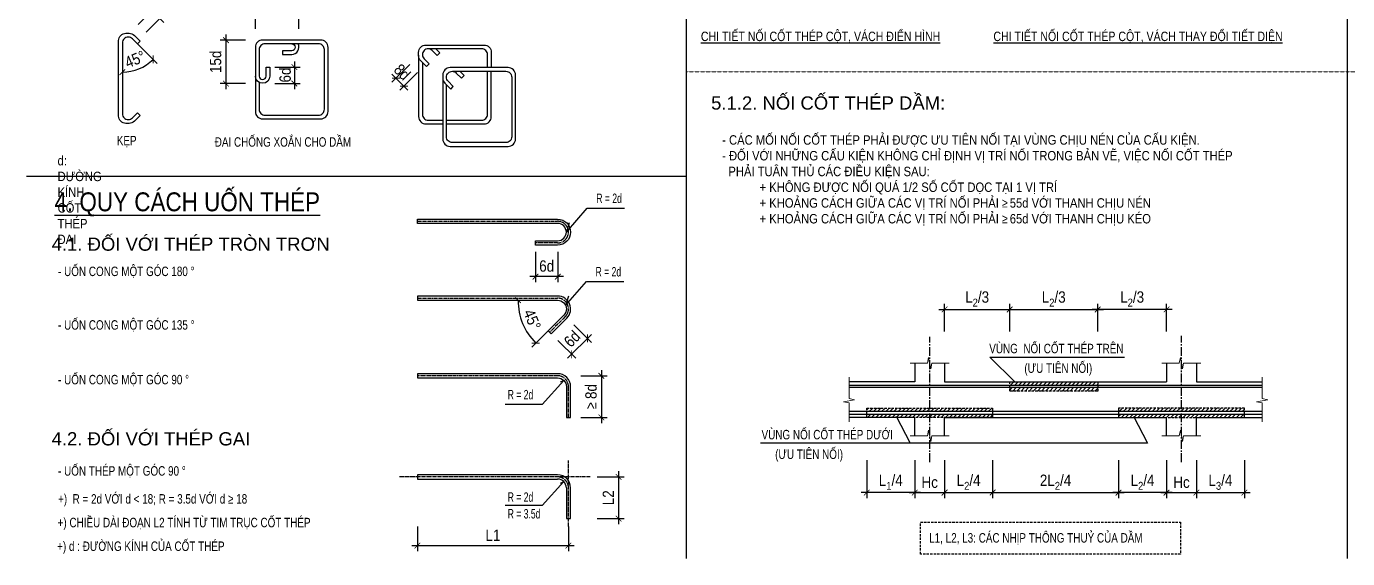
# Model space of a CAD drawing. Header units: millimetres. Extents: x 2163745 to 2518004, y -1043843 to -896215.
# Drawn here: x 2251747 to 2286698, y -970589 to -956509 of the extents above; entities that cross this region are included whole.
import ezdxf
from ezdxf.enums import TextEntityAlignment as Align

# ---------------------------------------------------------------- set-up
doc = ezdxf.new("R2010")
doc.units = ezdxf.units.MM
doc.header["$LTSCALE"] = 250
doc.header["$MEASUREMENT"] = 0
doc.linetypes.add('CENTER2', pattern=[1.125, 0.75, -0.125, 0.125, -0.125])
doc.linetypes.add('HIDDEN', pattern=[0.375, 0.25, -0.125])
doc.layers.get('0').update_dxf_attribs({"lineweight": 20})
doc.layers.get('DEFPOINTS').update_dxf_attribs({"color": 185, "lineweight": 20})
for name, color, linetype in [('CDC.01.AXIS', 160, 'CENTER2'), ('CDC.03.BORDER', 3, 'Continuous'), ('CDC.04.HIDDEN', 8, 'HIDDEN'), ('CDC.05.STEEL', 4, 'Continuous'), ('CDC.06.TEXT', 2, 'Continuous'), ('CDC.10.HATCH', 9, 'Continuous'), ('CDC.11.NOTE', 8, 'Continuous')]:
    doc.layers.add(name, color=color, linetype=linetype)
doc.layers.add('CDC.02.DIM', color=1, linetype='Continuous', lineweight=18)
doc.styles.add('ARIAL', font='arial.ttf', dxfattribs={"width": 0.85})
doc.styles.add('HH$0$Arial', font='arial.ttf', dxfattribs={"width": 0.85})
doc.styles.add('vnsimplex', font='vnsimplex.shx', dxfattribs={"width": 0.65})
doc.dimstyles.new('DIM1-25', dxfattribs={"dimscale": 1.2, "dimtxt": 250, "dimasz": 125, "dimexe": 125, "dimexo": 0.06, "dimgap": 100, "dimtad": 1, "dimdec": 0, "dimzin": 0, "dimdsep": 46, "dimtxsty": 'vnsimplex', "dimblk": 'ARCHTICK', "dimcen": 100, "dimdle": 125, "dimclrd": 256, "dimclre": 1, "dimclrt": 2, "dimadec": 0, "dimazin": 0, "dimtfac": 1, "dimtdec": 0, "dimtix": 1, "dimtmove": 2, "dimatfit": 0, "dimfxl": 1, "dimtolj": 1, "dimtzin": 0, "dimarcsym": 0})
pattern_1 = [(45, (2233196.23, 1242181.06), (-54.262588, 54.262588), [])]

# ---------------------------------------------------------------- blocks, each defined once
blk = doc.blocks.new('_ARCHTICK')
at = {"color": 0, "linetype": 'ByBlock', "ltscale": 4, "const_width": 0.15}
blk.add_lwpolyline([(-0.5, -0.5), (0.5, 0.5)], dxfattribs=at)
blk = doc.blocks.new('*D31')
at = {"layer": 'CDC.02.DIM', "color": 1, "lineweight": -2, "transparency": 16777216}
for p, q in [((2257539, -956870), (2256876, -956870)), ((2257539, -958022), (2256876, -958022))]:
    blk.add_line(p, q, dxfattribs=at)
at = {"layer": 'CDC.02.DIM', "lineweight": -2, "transparency": 16777216}
blk.add_line((2257026, -956720), (2257026, -958172), dxfattribs=at)
at = {"layer": 'DEFPOINTS', "color": 0, "transparency": 16777216}
for p in [(2257539, -956870), (2257026, -958022), (2257539, -958022)]:
    blk.add_point(p, dxfattribs=at)
at = {"layer": 'CDC.02.DIM', "lineweight": -2, "transparency": 16777216, "xscale": 149.9999999999999, "yscale": 149.9999999999999, "zscale": 149.9999999999999}
for p, rotation in [((2257026, -956870), 90), ((2257026, -958022), 270)]:
    blk.add_blockref('_ARCHTICK', p, dxfattribs=dict(at, rotation=rotation))
at = {"layer": 'CDC.02.DIM', "color": 2, "transparency": 16777216, "insert": (2256753, -957446), "char_height": 300, "attachment_point": 5, "rotation": 90, "style": 'ARIAL'}
blk.add_mtext('\\A1;15d', dxfattribs=at)
blk = doc.blocks.new('*D32')
at = {"layer": 'CDC.02.DIM', "color": 1, "lineweight": -2, "transparency": 16777216}
for p, q in [((2258322, -957583), (2258985, -957583)), ((2258322, -958022), (2258985, -958022))]:
    blk.add_line(p, q, dxfattribs=at)
at = {"layer": 'CDC.02.DIM', "lineweight": -2, "transparency": 16777216}
blk.add_line((2258835, -957433), (2258835, -958172), dxfattribs=at)
at = {"layer": 'DEFPOINTS', "color": 0, "transparency": 16777216}
for p in [(2258322, -957583), (2258322, -958022), (2258835, -958022)]:
    blk.add_point(p, dxfattribs=at)
at = {"layer": 'CDC.02.DIM', "lineweight": -2, "transparency": 16777216, "xscale": 149.9999999999999, "yscale": 149.9999999999999, "zscale": 149.9999999999999}
for p, rotation in [((2258835, -957583), 90), ((2258835, -958022), 270)]:
    blk.add_blockref('_ARCHTICK', p, dxfattribs=dict(at, rotation=rotation))
at = {"layer": 'CDC.02.DIM', "color": 2, "transparency": 16777216, "insert": (2258593, -957795), "char_height": 300, "attachment_point": 5, "rotation": 90, "style": 'ARIAL'}
blk.add_mtext('\\A1;6d', dxfattribs=at)
blk = doc.blocks.new('*D33')
at = {"layer": 'CDC.02.DIM', "color": 1, "lineweight": -2, "transparency": 16777216}
for p, q in [((2261887, -957518), (2261418, -957987)), ((2262096, -957727), (2261627, -958195))]:
    blk.add_line(p, q, dxfattribs=at)
at = {"layer": 'CDC.02.DIM', "lineweight": -2, "transparency": 16777216}
for p, q in [((2261524, -957880), (2261418, -957774)), ((2261733, -958089), (2261524, -957880)), ((2261733, -958089), (2261839, -958195))]:
    blk.add_line(p, q, dxfattribs=at)
at = {"layer": 'DEFPOINTS', "color": 0, "transparency": 16777216}
for p in [(2261887, -957518), (2261524, -957880), (2262096, -957727)]:
    blk.add_point(p, dxfattribs=at)
at = {"layer": 'CDC.02.DIM', "lineweight": -2, "transparency": 16777216, "xscale": 149.9999999999999, "yscale": 149.9999999999999, "zscale": 149.9999999999999}
for p, rotation in [((2261524, -957880), 315.0000001506325), ((2261733, -958089), 135.0000001506325)]:
    blk.add_blockref('_ARCHTICK', p, dxfattribs=dict(at, rotation=rotation))
at = {"layer": 'CDC.02.DIM', "color": 2, "transparency": 16777216, "insert": (2261687, -957718), "char_height": 300, "attachment_point": 5, "rotation": 315, "style": 'ARIAL'}
blk.add_mtext('\\A1;8d', dxfattribs=at)
blk = doc.blocks.new('*D34')
at = {"layer": 'CDC.02.DIM', "lineweight": -2, "transparency": 16777216}
blk.add_line((2259106, -956115), (2257654, -956115), dxfattribs=at)
at = {"layer": 'CDC.02.DIM', "color": 1, "lineweight": -2, "transparency": 16777216}
for p, q in [((2257804, -956573), (2257804, -955965)), ((2258956, -956573), (2258956, -955965))]:
    blk.add_line(p, q, dxfattribs=at)
at = {"layer": 'DEFPOINTS', "color": 0, "transparency": 16777216}
for p in [(2257804, -956115), (2257804, -956573), (2258956, -956573)]:
    blk.add_point(p, dxfattribs=at)
at = {"layer": 'CDC.02.DIM', "lineweight": -2, "transparency": 16777216, "xscale": 149.9999999999999, "yscale": 149.9999999999999, "zscale": 149.9999999999999, "rotation": 180}
blk.add_blockref('_ARCHTICK', (2257804, -956115), dxfattribs=at)
at = {"layer": 'CDC.02.DIM', "lineweight": -2, "transparency": 16777216, "xscale": 149.9999999999999, "yscale": 149.9999999999999, "zscale": 149.9999999999999}
blk.add_blockref('_ARCHTICK', (2258956, -956115), dxfattribs=at)
at = {"layer": 'CDC.02.DIM', "color": 2, "transparency": 16777216, "insert": (2258380, -955842), "char_height": 300, "attachment_point": 5, "style": 'ARIAL'}
blk.add_mtext('\\A1;15d', dxfattribs=at)
blk = doc.blocks.new('*D37')
at = {"layer": 'CDC.02.DIM', "color": 1, "lineweight": -2, "transparency": 16777216}
for p, q in [((2254702, -956454), (2255170, -955986)), ((2254911, -956663), (2255379, -956195))]:
    blk.add_line(p, q, dxfattribs=at)
at = {"layer": 'CDC.02.DIM', "lineweight": -2, "transparency": 16777216}
blk.add_line((2255379, -956407), (2254958, -955986), dxfattribs=at)
at = {"layer": 'DEFPOINTS', "color": 0, "transparency": 16777216}
for p in [(2255064, -956092), (2254702, -956454), (2254911, -956663)]:
    blk.add_point(p, dxfattribs=at)
at = {"layer": 'CDC.02.DIM', "lineweight": -2, "transparency": 16777216, "xscale": 149.9999999999999, "yscale": 149.9999999999999, "zscale": 149.9999999999999}
for p, rotation in [((2255064, -956092), 135.0000001506325), ((2255273, -956301), 315.0000001506325)]:
    blk.add_blockref('_ARCHTICK', p, dxfattribs=dict(at, rotation=rotation))
at = {"layer": 'CDC.02.DIM', "color": 2, "transparency": 16777216, "insert": (2255388, -955993), "char_height": 300, "attachment_point": 5, "rotation": 315, "style": 'ARIAL'}
blk.add_mtext('\\A1;8d', dxfattribs=at)
blk = doc.blocks.new('*D40')
at = {"layer": 'CDC.02.DIM', "color": 1, "lineweight": -2, "transparency": 16777216}
blk.add_line((2254684, -956969), (2255204, -957489), dxfattribs=at)
at = {"layer": 'CDC.02.DIM', "lineweight": -2, "transparency": 16777216}
blk.add_arc((2254286, -956571), 1148, 270, 315, dxfattribs=at)
at = {"layer": 'DEFPOINTS', "color": 0, "transparency": 16777216}
for p in [(2254286, -956944), (2254550, -956835), (2254684, -956969), (2254583, -957680), (2254286, -958821)]:
    blk.add_point(p, dxfattribs=at)
at = {"layer": 'CDC.02.DIM', "lineweight": -2, "transparency": 16777216, "xscale": 149.9999999999999, "yscale": 149.9999999999999, "zscale": 149.9999999999999}
for p, rotation in [((2255098, -957383), 45.00000000113501), ((2254286, -957719), 180.0000000000017)]:
    blk.add_blockref('_ARCHTICK', p, dxfattribs=dict(at, rotation=rotation))
at = {"layer": 'CDC.02.DIM', "color": 2, "transparency": 16777216, "insert": (2254621, -957380), "char_height": 300, "attachment_point": 5, "rotation": 22.5, "style": 'ARIAL'}
blk.add_mtext('\\A1;45°', dxfattribs=at)
blk = doc.blocks.new('*D71')
at = {"layer": 'CDC.02.DIM', "color": 1, "lineweight": -2, "transparency": 16777216}
for p, q in [((2266226, -964402), (2266695, -964870)), ((2265809, -964819), (2266278, -965287))]:
    blk.add_line(p, q, dxfattribs=at)
at = {"layer": 'CDC.02.DIM', "lineweight": -2, "transparency": 16777216}
blk.add_line((2266695, -964658), (2266065, -965287), dxfattribs=at)
at = {"layer": 'DEFPOINTS', "color": 0, "transparency": 16777216}
for p in [(2266226, -964402), (2265809, -964819), (2266172, -965181)]:
    blk.add_point(p, dxfattribs=at)
at = {"layer": 'CDC.02.DIM', "lineweight": -2, "transparency": 16777216, "xscale": 149.9999999999999, "yscale": 149.9999999999999, "zscale": 149.9999999999999}
for p, rotation in [((2266589, -964764), 45.0000000002948), ((2266172, -965181), 225.0000000002948)]:
    blk.add_blockref('_ARCHTICK', p, dxfattribs=dict(at, rotation=rotation))
at = {"layer": 'CDC.02.DIM', "color": 2, "transparency": 16777216, "insert": (2266183, -964776), "char_height": 300, "attachment_point": 5, "rotation": 45, "style": 'ARIAL'}
blk.add_mtext('\\A1;6d', dxfattribs=at)
blk = doc.blocks.new('*D72')
at = {"layer": 'CDC.02.DIM', "color": 1, "lineweight": -2, "transparency": 16777216}
for p, q in [((2265216, -962470), (2265216, -963278)), ((2265806, -962470), (2265806, -963278))]:
    blk.add_line(p, q, dxfattribs=at)
at = {"layer": 'CDC.02.DIM', "lineweight": -2, "transparency": 16777216}
blk.add_line((2265956, -963128), (2265066, -963128), dxfattribs=at)
at = {"layer": 'DEFPOINTS', "color": 0, "transparency": 16777216}
for p in [(2265216, -962470), (2265806, -962470), (2265216, -963128)]:
    blk.add_point(p, dxfattribs=at)
at = {"layer": 'CDC.02.DIM', "lineweight": -2, "transparency": 16777216, "xscale": 149.9999999999999, "yscale": 149.9999999999999, "zscale": 149.9999999999999, "rotation": 180}
blk.add_blockref('_ARCHTICK', (2265216, -963128), dxfattribs=at)
at = {"layer": 'CDC.02.DIM', "lineweight": -2, "transparency": 16777216, "xscale": 149.9999999999999, "yscale": 149.9999999999999, "zscale": 149.9999999999999}
blk.add_blockref('_ARCHTICK', (2265806, -963128), dxfattribs=at)
at = {"layer": 'CDC.02.DIM', "color": 2, "transparency": 16777216, "insert": (2265511, -962850), "char_height": 300, "attachment_point": 5, "style": 'ARIAL'}
blk.add_mtext('\\A1;6d', dxfattribs=at)
blk = doc.blocks.new('*D73')
at = {"layer": 'CDC.02.DIM', "color": 1, "lineweight": -2, "transparency": 16777216}
blk.add_line((2265550, -964560), (2265116, -964994), dxfattribs=at)
at = {"layer": 'CDC.02.DIM', "lineweight": -2, "transparency": 16777216}
blk.add_arc((2266356, -963754), 1603, 180, 225, dxfattribs=at)
at = {"layer": 'DEFPOINTS', "color": 0, "transparency": 16777216}
for p in [(2262092, -963754), (2265801, -963754), (2264807, -964169), (2265963, -964147), (2265550, -964560)]:
    blk.add_point(p, dxfattribs=at)
at = {"layer": 'CDC.02.DIM', "lineweight": -2, "transparency": 16777216, "xscale": 149.9999999999999, "yscale": 149.9999999999999, "zscale": 149.9999999999999}
for p, rotation in [((2264753, -963754), 90.0000000000023), ((2265222, -964888), 314.9999999998746)]:
    blk.add_blockref('_ARCHTICK', p, dxfattribs=dict(at, rotation=rotation))
at = {"layer": 'CDC.02.DIM', "color": 2, "transparency": 16777216, "insert": (2265126, -964264), "char_height": 300, "attachment_point": 5, "rotation": 292.5, "style": 'ARIAL'}
blk.add_mtext('\\A1;45°', dxfattribs=at)
blk = doc.blocks.new('*D74')
at = {"layer": 'CDC.02.DIM', "color": 1, "lineweight": -2, "transparency": 16777216}
for p, q in [((2262092, -969744), (2262092, -970394)), ((2266087, -969744), (2266087, -970394))]:
    blk.add_line(p, q, dxfattribs=at)
at = {"layer": 'CDC.02.DIM', "lineweight": -2, "transparency": 16777216}
blk.add_line((2261942, -970244), (2266237, -970244), dxfattribs=at)
at = {"layer": 'DEFPOINTS', "color": 0, "transparency": 16777216}
for p in [(2262092, -969744), (2266087, -969744), (2266087, -970244)]:
    blk.add_point(p, dxfattribs=at)
at = {"layer": 'CDC.02.DIM', "lineweight": -2, "transparency": 16777216, "xscale": 149.9999999999999, "yscale": 149.9999999999999, "zscale": 149.9999999999999, "rotation": 180}
blk.add_blockref('_ARCHTICK', (2262092, -970244), dxfattribs=at)
at = {"layer": 'CDC.02.DIM', "lineweight": -2, "transparency": 16777216, "xscale": 149.9999999999999, "yscale": 149.9999999999999, "zscale": 149.9999999999999}
blk.add_blockref('_ARCHTICK', (2266087, -970244), dxfattribs=at)
at = {"layer": 'CDC.02.DIM', "color": 2, "transparency": 16777216, "insert": (2264089, -969973), "char_height": 300, "attachment_point": 5, "style": 'ARIAL'}
blk.add_mtext('\\A1;L1', dxfattribs=at)
blk = doc.blocks.new('*D75')
at = {"layer": 'CDC.02.DIM', "color": 1, "lineweight": -2, "transparency": 16777216}
for p, q in [((2266847, -968429), (2267563, -968429)), ((2266847, -969530), (2267563, -969530))]:
    blk.add_line(p, q, dxfattribs=at)
at = {"layer": 'CDC.02.DIM', "lineweight": -2, "transparency": 16777216}
blk.add_line((2267413, -968279), (2267413, -969680), dxfattribs=at)
at = {"layer": 'DEFPOINTS', "color": 0, "transparency": 16777216}
for p in [(2266847, -968429), (2266847, -969530), (2267413, -969530)]:
    blk.add_point(p, dxfattribs=at)
at = {"layer": 'CDC.02.DIM', "lineweight": -2, "transparency": 16777216, "xscale": 149.9999999999999, "yscale": 149.9999999999999, "zscale": 149.9999999999999}
for p, rotation in [((2267413, -968429), 90), ((2267413, -969530), 270)]:
    blk.add_blockref('_ARCHTICK', p, dxfattribs=dict(at, rotation=rotation))
at = {"layer": 'CDC.02.DIM', "color": 2, "transparency": 16777216, "insert": (2267142, -968980), "char_height": 300, "attachment_point": 5, "rotation": 90, "style": 'ARIAL'}
blk.add_mtext('\\A1;L2', dxfattribs=at)
blk = doc.blocks.new('*D76')
at = {"layer": 'CDC.02.DIM', "lineweight": -2, "transparency": 16777216}
blk.add_line((2266957, -965603), (2266957, -967004), dxfattribs=at)
at = {"layer": 'CDC.02.DIM', "color": 1, "lineweight": -2, "transparency": 16777216}
for p, q in [((2266417, -965753), (2267107, -965753)), ((2266417, -966854), (2267107, -966854))]:
    blk.add_line(p, q, dxfattribs=at)
at = {"layer": 'DEFPOINTS', "color": 0, "transparency": 16777216}
for p in [(2266417, -965753), (2266417, -966854), (2266957, -966854)]:
    blk.add_point(p, dxfattribs=at)
at = {"layer": 'CDC.02.DIM', "lineweight": -2, "transparency": 16777216, "xscale": 149.9999999999999, "yscale": 149.9999999999999, "zscale": 149.9999999999999}
for p, rotation in [((2266957, -965753), 90), ((2266957, -966854), 270)]:
    blk.add_blockref('_ARCHTICK', p, dxfattribs=dict(at, rotation=rotation))
at = {"layer": 'CDC.02.DIM', "color": 2, "transparency": 16777216, "insert": (2266684, -966304), "char_height": 300, "attachment_point": 5, "rotation": 90, "style": 'ARIAL'}
blk.add_mtext('\\A1;{\\fSymbol|b0|i0|c2|p18;\\H0.95833x;³ }8d', dxfattribs=at)
blk = doc.blocks.new('*D98')
at = {"layer": 'CDC.02.DIM', "color": 1, "lineweight": -2, "transparency": 16777216}
for p, q in [((2276037, -967981), (2276037, -968993)), ((2277308, -967981), (2277308, -968993))]:
    blk.add_line(p, q, dxfattribs=at)
at = {"layer": 'CDC.02.DIM', "lineweight": -2, "transparency": 16777216}
blk.add_line((2275887, -968843), (2277458, -968843), dxfattribs=at)
at = {"layer": 'DEFPOINTS', "color": 0, "transparency": 16777216}
for p in [(2276037, -967981), (2277308, -967981), (2277308, -968843)]:
    blk.add_point(p, dxfattribs=at)
at = {"layer": 'CDC.02.DIM', "lineweight": -2, "transparency": 16777216, "xscale": 149.9999999999999, "yscale": 149.9999999999999, "zscale": 149.9999999999999, "rotation": 180}
blk.add_blockref('_ARCHTICK', (2276037, -968843), dxfattribs=at)
at = {"layer": 'CDC.02.DIM', "lineweight": -2, "transparency": 16777216, "xscale": 149.9999999999999, "yscale": 149.9999999999999, "zscale": 149.9999999999999}
blk.add_blockref('_ARCHTICK', (2277308, -968843), dxfattribs=at)
at = {"layer": 'CDC.02.DIM', "color": 2, "transparency": 16777216, "insert": (2276673, -968568), "char_height": 300, "attachment_point": 5, "style": 'ARIAL'}
blk.add_mtext('\\A1;L{\\H0.7x;\\S^ 2;}/4', dxfattribs=at)
blk = doc.blocks.new('*D99')
at = {"layer": 'CDC.02.DIM', "color": 1, "lineweight": -2, "transparency": 16777216}
for p, q in [((2280639, -967981), (2280639, -968993)), ((2281909, -967981), (2281909, -968993))]:
    blk.add_line(p, q, dxfattribs=at)
at = {"layer": 'CDC.02.DIM', "lineweight": -2, "transparency": 16777216}
blk.add_line((2282059, -968843), (2280489, -968843), dxfattribs=at)
at = {"layer": 'DEFPOINTS', "color": 0, "transparency": 16777216}
for p in [(2280639, -967981), (2281909, -967981), (2280639, -968843)]:
    blk.add_point(p, dxfattribs=at)
at = {"layer": 'CDC.02.DIM', "lineweight": -2, "transparency": 16777216, "xscale": 149.9999999999999, "yscale": 149.9999999999999, "zscale": 149.9999999999999, "rotation": 180}
blk.add_blockref('_ARCHTICK', (2280639, -968843), dxfattribs=at)
at = {"layer": 'CDC.02.DIM', "lineweight": -2, "transparency": 16777216, "xscale": 149.9999999999999, "yscale": 149.9999999999999, "zscale": 149.9999999999999}
blk.add_blockref('_ARCHTICK', (2281909, -968843), dxfattribs=at)
at = {"layer": 'CDC.02.DIM', "color": 2, "transparency": 16777216, "insert": (2281274, -968568), "char_height": 300, "attachment_point": 5, "style": 'ARIAL'}
blk.add_mtext('\\A1;L{\\H0.7x;\\S^ 2;}/4', dxfattribs=at)
blk = doc.blocks.new('*D100')
at = {"layer": 'CDC.02.DIM', "color": 1, "lineweight": -2, "transparency": 16777216}
for p, q in [((2277308, -967981), (2277308, -968993)), ((2280639, -967981), (2280639, -968993))]:
    blk.add_line(p, q, dxfattribs=at)
at = {"layer": 'CDC.02.DIM', "lineweight": -2, "transparency": 16777216}
blk.add_line((2277158, -968843), (2280789, -968843), dxfattribs=at)
at = {"layer": 'DEFPOINTS', "color": 0, "transparency": 16777216}
for p in [(2277308, -967981), (2280639, -967981), (2280639, -968843)]:
    blk.add_point(p, dxfattribs=at)
at = {"layer": 'CDC.02.DIM', "lineweight": -2, "transparency": 16777216, "xscale": 149.9999999999999, "yscale": 149.9999999999999, "zscale": 149.9999999999999, "rotation": 180}
blk.add_blockref('_ARCHTICK', (2277308, -968843), dxfattribs=at)
at = {"layer": 'CDC.02.DIM', "lineweight": -2, "transparency": 16777216, "xscale": 149.9999999999999, "yscale": 149.9999999999999, "zscale": 149.9999999999999}
blk.add_blockref('_ARCHTICK', (2280639, -968843), dxfattribs=at)
at = {"layer": 'CDC.02.DIM', "color": 2, "transparency": 16777216, "insert": (2278973, -968568), "char_height": 300, "attachment_point": 5, "style": 'ARIAL'}
blk.add_mtext('\\A1;2L{\\H0.7x;\\S^ 2;}/4', dxfattribs=at)
blk = doc.blocks.new('*D101')
at = {"layer": 'CDC.02.DIM', "color": 1, "lineweight": -2, "transparency": 16777216}
for p, q in [((2273978, -967981), (2273978, -968993)), ((2275248, -967981), (2275248, -968993))]:
    blk.add_line(p, q, dxfattribs=at)
at = {"layer": 'CDC.02.DIM', "lineweight": -2, "transparency": 16777216}
blk.add_line((2275398, -968843), (2273828, -968843), dxfattribs=at)
at = {"layer": 'DEFPOINTS', "color": 0, "transparency": 16777216}
for p in [(2273978, -967981), (2275248, -967981), (2273978, -968843)]:
    blk.add_point(p, dxfattribs=at)
at = {"layer": 'CDC.02.DIM', "lineweight": -2, "transparency": 16777216, "xscale": 149.9999999999999, "yscale": 149.9999999999999, "zscale": 149.9999999999999, "rotation": 180}
blk.add_blockref('_ARCHTICK', (2273978, -968843), dxfattribs=at)
at = {"layer": 'CDC.02.DIM', "lineweight": -2, "transparency": 16777216, "xscale": 149.9999999999999, "yscale": 149.9999999999999, "zscale": 149.9999999999999}
blk.add_blockref('_ARCHTICK', (2275248, -968843), dxfattribs=at)
at = {"layer": 'CDC.02.DIM', "color": 2, "transparency": 16777216, "insert": (2274613, -968568), "char_height": 300, "attachment_point": 5, "style": 'ARIAL'}
blk.add_mtext('\\A1;L{\\H0.7x;\\S^ 1;}/4', dxfattribs=at)
blk = doc.blocks.new('*D102')
at = {"layer": 'CDC.02.DIM', "color": 1, "lineweight": -2, "transparency": 16777216}
for p, q in [((2282699, -967981), (2282699, -968993)), ((2283969, -967981), (2283969, -968993))]:
    blk.add_line(p, q, dxfattribs=at)
at = {"layer": 'CDC.02.DIM', "lineweight": -2, "transparency": 16777216}
blk.add_line((2282549, -968843), (2284119, -968843), dxfattribs=at)
at = {"layer": 'DEFPOINTS', "color": 0, "transparency": 16777216}
for p in [(2282699, -967981), (2283969, -967981), (2283969, -968843)]:
    blk.add_point(p, dxfattribs=at)
at = {"layer": 'CDC.02.DIM', "lineweight": -2, "transparency": 16777216, "xscale": 149.9999999999999, "yscale": 149.9999999999999, "zscale": 149.9999999999999, "rotation": 180}
blk.add_blockref('_ARCHTICK', (2282699, -968843), dxfattribs=at)
at = {"layer": 'CDC.02.DIM', "lineweight": -2, "transparency": 16777216, "xscale": 149.9999999999999, "yscale": 149.9999999999999, "zscale": 149.9999999999999}
blk.add_blockref('_ARCHTICK', (2283969, -968843), dxfattribs=at)
at = {"layer": 'CDC.02.DIM', "color": 2, "transparency": 16777216, "insert": (2283334, -968568), "char_height": 300, "attachment_point": 5, "style": 'ARIAL'}
blk.add_mtext('\\A1;L{\\H0.7x;\\S^ 3;}/4', dxfattribs=at)
blk = doc.blocks.new('*D103')
at = {"layer": 'CDC.02.DIM', "color": 1, "lineweight": -2, "transparency": 16777216}
for p, q in [((2276037, -964578), (2276037, -963846)), ((2277759, -964578), (2277759, -963846))]:
    blk.add_line(p, q, dxfattribs=at)
at = {"layer": 'CDC.02.DIM', "lineweight": -2, "transparency": 16777216}
blk.add_line((2275887, -963996), (2277909, -963996), dxfattribs=at)
at = {"layer": 'DEFPOINTS', "color": 0, "transparency": 16777216}
for p in [(2277759, -963996), (2276037, -964578), (2277759, -964578)]:
    blk.add_point(p, dxfattribs=at)
at = {"layer": 'CDC.02.DIM', "lineweight": -2, "transparency": 16777216, "xscale": 149.9999999999999, "yscale": 149.9999999999999, "zscale": 149.9999999999999, "rotation": 180}
blk.add_blockref('_ARCHTICK', (2276037, -963996), dxfattribs=at)
at = {"layer": 'CDC.02.DIM', "lineweight": -2, "transparency": 16777216, "xscale": 149.9999999999999, "yscale": 149.9999999999999, "zscale": 149.9999999999999}
blk.add_blockref('_ARCHTICK', (2277759, -963996), dxfattribs=at)
at = {"layer": 'CDC.02.DIM', "color": 2, "transparency": 16777216, "insert": (2276898, -963720), "char_height": 300, "attachment_point": 5, "style": 'ARIAL'}
blk.add_mtext('\\A1;L{\\H0.7x;\\S^ 2;}/3', dxfattribs=at)
blk = doc.blocks.new('*D104')
at = {"layer": 'CDC.02.DIM', "color": 1, "lineweight": -2, "transparency": 16777216}
for p, q in [((2280088, -964578), (2280088, -963846)), ((2281909, -964578), (2281909, -963846))]:
    blk.add_line(p, q, dxfattribs=at)
at = {"layer": 'CDC.02.DIM', "lineweight": -2, "transparency": 16777216}
blk.add_line((2282059, -963996), (2279938, -963996), dxfattribs=at)
at = {"layer": 'DEFPOINTS', "color": 0, "transparency": 16777216}
for p in [(2280088, -963996), (2280088, -964578), (2281909, -964578)]:
    blk.add_point(p, dxfattribs=at)
at = {"layer": 'CDC.02.DIM', "lineweight": -2, "transparency": 16777216, "xscale": 149.9999999999999, "yscale": 149.9999999999999, "zscale": 149.9999999999999, "rotation": 180}
blk.add_blockref('_ARCHTICK', (2280088, -963996), dxfattribs=at)
at = {"layer": 'CDC.02.DIM', "lineweight": -2, "transparency": 16777216, "xscale": 149.9999999999999, "yscale": 149.9999999999999, "zscale": 149.9999999999999}
blk.add_blockref('_ARCHTICK', (2281909, -963996), dxfattribs=at)
at = {"layer": 'CDC.02.DIM', "color": 2, "transparency": 16777216, "insert": (2280999, -963720), "char_height": 300, "attachment_point": 5, "style": 'ARIAL'}
blk.add_mtext('\\A1;L{\\H0.7x;\\S^ 2;}/3', dxfattribs=at)
blk = doc.blocks.new('*D105')
at = {"layer": 'CDC.02.DIM', "color": 1, "lineweight": -2, "transparency": 16777216}
for p, q in [((2277759, -964578), (2277759, -963846)), ((2280088, -964578), (2280088, -963846))]:
    blk.add_line(p, q, dxfattribs=at)
at = {"layer": 'CDC.02.DIM', "lineweight": -2, "transparency": 16777216}
blk.add_line((2277609, -963996), (2280238, -963996), dxfattribs=at)
at = {"layer": 'DEFPOINTS', "color": 0, "transparency": 16777216}
for p in [(2280088, -963996), (2277759, -964578), (2280088, -964578)]:
    blk.add_point(p, dxfattribs=at)
at = {"layer": 'CDC.02.DIM', "lineweight": -2, "transparency": 16777216, "xscale": 149.9999999999999, "yscale": 149.9999999999999, "zscale": 149.9999999999999, "rotation": 180}
blk.add_blockref('_ARCHTICK', (2277759, -963996), dxfattribs=at)
at = {"layer": 'CDC.02.DIM', "lineweight": -2, "transparency": 16777216, "xscale": 149.9999999999999, "yscale": 149.9999999999999, "zscale": 149.9999999999999}
blk.add_blockref('_ARCHTICK', (2280088, -963996), dxfattribs=at)
at = {"layer": 'CDC.02.DIM', "color": 2, "transparency": 16777216, "insert": (2278924, -963720), "char_height": 300, "attachment_point": 5, "style": 'ARIAL'}
blk.add_mtext('\\A1;L{\\H0.7x;\\S^ 2;}/3', dxfattribs=at)
blk = doc.blocks.new('*D114')
at = {"layer": 'CDC.02.DIM', "color": 1, "lineweight": -2, "transparency": 16777216}
for p, q in [((2281909, -967981), (2281909, -968993)), ((2282699, -967981), (2282699, -968993))]:
    blk.add_line(p, q, dxfattribs=at)
at = {"layer": 'CDC.02.DIM', "lineweight": -2, "transparency": 16777216}
blk.add_line((2281759, -968843), (2282849, -968843), dxfattribs=at)
at = {"layer": 'DEFPOINTS', "color": 0, "transparency": 16777216}
for p in [(2281909, -967981), (2282699, -967981), (2282699, -968843)]:
    blk.add_point(p, dxfattribs=at)
at = {"layer": 'CDC.02.DIM', "lineweight": -2, "transparency": 16777216, "xscale": 149.9999999999999, "yscale": 149.9999999999999, "zscale": 149.9999999999999, "rotation": 180}
blk.add_blockref('_ARCHTICK', (2281909, -968843), dxfattribs=at)
at = {"layer": 'CDC.02.DIM', "lineweight": -2, "transparency": 16777216, "xscale": 149.9999999999999, "yscale": 149.9999999999999, "zscale": 149.9999999999999}
blk.add_blockref('_ARCHTICK', (2282699, -968843), dxfattribs=at)
at = {"layer": 'CDC.02.DIM', "color": 2, "transparency": 16777216, "insert": (2282304, -968571), "char_height": 300, "attachment_point": 5, "style": 'ARIAL'}
blk.add_mtext('\\A1;Hc', dxfattribs=at)
blk = doc.blocks.new('*D115')
at = {"layer": 'CDC.02.DIM', "color": 1, "lineweight": -2, "transparency": 16777216}
for p, q in [((2275248, -967981), (2275248, -968993)), ((2276037, -967981), (2276037, -968993))]:
    blk.add_line(p, q, dxfattribs=at)
at = {"layer": 'CDC.02.DIM', "lineweight": -2, "transparency": 16777216}
blk.add_line((2275098, -968843), (2276187, -968843), dxfattribs=at)
at = {"layer": 'DEFPOINTS', "color": 0, "transparency": 16777216}
for p in [(2275248, -967981), (2276037, -967981), (2276037, -968843)]:
    blk.add_point(p, dxfattribs=at)
at = {"layer": 'CDC.02.DIM', "lineweight": -2, "transparency": 16777216, "xscale": 149.9999999999999, "yscale": 149.9999999999999, "zscale": 149.9999999999999, "rotation": 180}
blk.add_blockref('_ARCHTICK', (2275248, -968843), dxfattribs=at)
at = {"layer": 'CDC.02.DIM', "lineweight": -2, "transparency": 16777216, "xscale": 149.9999999999999, "yscale": 149.9999999999999, "zscale": 149.9999999999999}
blk.add_blockref('_ARCHTICK', (2276037, -968843), dxfattribs=at)
at = {"layer": 'CDC.02.DIM', "color": 2, "transparency": 16777216, "insert": (2275643, -968571), "char_height": 300, "attachment_point": 5, "style": 'ARIAL'}
blk.add_mtext('\\A1;Hc', dxfattribs=at)

msp = doc.modelspace()

# ---------------------------------------------------------------- hatches: boundary and pattern name
at = {"layer": 'CDC.10.HATCH'}
h = msp.add_hatch(dxfattribs=at)
h.set_pattern_fill('ANSI31', color=256, scale=24.169728, style=0)
h.set_pattern_definition(pattern_1)
h.paths.add_polyline_path([(2280088.4, -965909.1), (2277759.1, -965909.1), (2277759.1, -965997.1), (2280088.4, -965997.1)])
h.paths.add_polyline_path([(2280088.4, -966065.5), (2277759.1, -966065.5), (2277759.1, -966155.8), (2280088.4, -966155.8)])
h = msp.add_hatch(dxfattribs=at)
h.set_pattern_fill('ANSI31', color=256, scale=24.169728, style=0)
h.set_pattern_definition(pattern_1)
h.paths.add_polyline_path([(2275642.9, -966606.7), (2273977.6, -966606.7), (2273977.6, -966697), (2275642.9, -966697)])
h.paths.add_polyline_path([(2277308.1, -966606.7), (2275642.9, -966606.7), (2275642.9, -966697), (2277308.1, -966697)])
h.paths.add_polyline_path([(2275642.9, -966765.3), (2273977.6, -966765.3), (2273977.6, -966853.4), (2275642.9, -966853.4)])
h.paths.add_polyline_path([(2277308.1, -966765.3), (2275642.9, -966765.3), (2275642.9, -966853.4), (2277308.1, -966853.4)])
h = msp.add_hatch(dxfattribs=at)
h.set_pattern_fill('ANSI31', color=256, scale=24.169728, style=0)
h.set_pattern_definition([(45, (2233295.59, 1242181.06), (-54.262588, 54.262588), [])])
h.paths.add_polyline_path([(2282304, -966606.7), (2283969.2, -966606.7), (2283969.2, -966697), (2282304, -966697)])
h.paths.add_polyline_path([(2280638.7, -966606.7), (2282304, -966606.7), (2282304, -966697), (2280638.7, -966697)])
h.paths.add_polyline_path([(2282304, -966765.3), (2283969.2, -966765.3), (2283969.2, -966853.4), (2282304, -966853.4)])
h.paths.add_polyline_path([(2280638.7, -966765.3), (2282304, -966765.3), (2282304, -966853.4), (2280638.7, -966853.4)])

# ---------------------------------------------------------------- linework, layer by layer
at = {"layer": 'CDC.01.AXIS', "ltscale": 1.25}
for p, q in [((2275642.9, -968038.1), (2275642.9, -964724.5)), ((2282304, -968038.1), (2282304, -964698.5))]:
    msp.add_line(p, q, dxfattribs=at)
at = {"layer": 'CDC.01.AXIS', "ltscale": 0.5}
for p, q in [((2265800.7, -965753), (2262091.8, -965753)), ((2266086.9, -966854.2), (2266086.9, -966039.2)), ((2266086.9, -969743.6), (2266086.9, -967991.6)), ((2266663.2, -968429), (2261603.6, -968429))]:
    msp.add_line(p, q, dxfattribs=at)
for points in [[(2262091.8, -961664.7), (2265800.7, -961664.7, -1), (2265800.7, -962237.2), (2265216.4, -962237.2)], [(2262091.8, -963698), (2265800.7, -963698, -0.6681786), (2266003.1, -964186.6), (2265589.9, -964599.8)]]:
    msp.add_lwpolyline(points, format="xyb", dxfattribs=at)
for centre in [(2265800.7, -966039.2), (2265800.7, -968715.3)]:
    msp.add_arc(centre, 286.2, 0, 90, dxfattribs=at)
at = {"layer": 'CDC.02.DIM'}
for points in [[(2275127.4, -965419.6), (2275585.8, -965419.6), (2275614.4, -965272), (2275671.3, -965567.3), (2275700, -965419.6), (2276158.3, -965419.6)], [(2281788.5, -965419.6), (2282246.9, -965419.6), (2282275.5, -965272), (2282332.4, -965567.3), (2282361.1, -965419.6), (2282819.4, -965419.6)], [(2273509.7, -966974.2), (2273509.7, -966471.4), (2273362.1, -966442.8), (2273657.3, -966385.9), (2273509.7, -966357.2), (2273509.7, -965788.2)], [(2284437.1, -966974.2), (2284437.1, -966471.4), (2284289.5, -966442.8), (2284584.8, -966385.9), (2284437.1, -966357.2), (2284437.1, -965788.2)], [(2275127.4, -967342.8), (2275585.8, -967342.8), (2275614.4, -967195.2), (2275671.3, -967490.5), (2275700, -967342.8), (2276158.3, -967342.8)], [(2281788.5, -967342.8), (2282246.9, -967342.8), (2282275.5, -967195.2), (2282332.4, -967490.5), (2282361.1, -967342.8), (2282819.4, -967342.8)]]:
    msp.add_lwpolyline(points, dxfattribs=at)
at = {"layer": 'CDC.03.BORDER'}
for p, q in [((2269212.2, -970589), (2269212.2, -917095.2)), ((2286697.9, -970589), (2286697.9, -917095.2)), ((2251747.3, -960474), (2269212.2, -960474)), ((2275248.3, -965419.6), (2275248.3, -965909.1)), ((2276037.4, -965419.6), (2276037.4, -965909.1)), ((2281909.4, -965419.6), (2281909.4, -965909.1)), ((2282698.5, -965419.6), (2282698.5, -965909.1)), ((2275248.3, -965909.1), (2273509.7, -965909.1)), ((2276037.4, -965909.1), (2281909.4, -965909.1)), ((2282698.5, -965909.1), (2284437.1, -965909.1)), ((2275248.3, -966853.4), (2273509.7, -966853.4)), ((2275248.3, -967342.8), (2275248.3, -966853.4)), ((2276037.4, -967342.8), (2276037.4, -966853.4)), ((2276037.4, -966853.4), (2281909.4, -966853.4)), ((2281909.4, -967342.8), (2281909.4, -966853.4)), ((2282698.5, -967342.8), (2282698.5, -966853.4)), ((2282698.5, -966853.4), (2284437.1, -966853.4))]:
    msp.add_line(p, q, dxfattribs=at)
at = {"layer": 'CDC.04.HIDDEN'}
for points in [[(2277759.1, -965909.1), (2280088.4, -965909.1), (2280088.4, -966155.8), (2277759.1, -966155.8)], [(2273977.6, -966606.7), (2277308.1, -966606.7), (2277308.1, -966853.4), (2273977.6, -966853.4)], [(2283969.2, -966606.7), (2280638.7, -966606.7), (2280638.7, -966853.4), (2283969.2, -966853.4)], [(2275398.1, -969621.9), (2282280, -969621.9), (2282280, -970471.1), (2275398.1, -970471.1)]]:
    msp.add_lwpolyline(points, close=True, dxfattribs=at)
at = {"layer": 'CDC.05.STEEL'}
for p, q in [((2262614, -957281.8), (2262479.5, -957147.2)), ((2262684.2, -957211.6), (2262574.5, -957101.9)), ((2262684.2, -957211.6), (2262614, -957281.8)), ((2265800.7, -968372.8), (2262091.8, -968372.8)), ((2262091.8, -968372.8), (2262091.8, -968485.2)), ((2262091.8, -968485.2), (2265800.7, -968485.2)), ((2266030.7, -968715.3), (2266030.7, -969530.2)), ((2266143.1, -969530.2), (2266143.1, -968715.3)), ((2266030.7, -969530.2), (2266143.1, -969530.2))]:
    msp.add_line(p, q, dxfattribs=at)
for points in [[(2254285.8, -958821, 0.4142136), (2254440.5, -958975.7, 0.1989124), (2254549.9, -958930.4), (2254684.4, -958795.9), (2254754.6, -958866), (2254602.3, -959018.3, -0.1989124), (2254465.6, -959074.9), (2254380, -959074.9, -0.4142136), (2254186.6, -958881.6), (2254186.6, -956883.6, -0.4142136), (2254380, -956690.3), (2254465.6, -956690.3, -0.1989124), (2254602.3, -956746.9), (2254754.6, -956899.2), (2254684.4, -956969.3), (2254549.9, -956834.8, 0.1989124), (2254440.5, -956789.5, 0.4142136), (2254285.8, -956944.2)], [(2257804.3, -958761.8, 0.4142136), (2257997.7, -958955.1), (2259534.4, -958955.1, 0.4142136), (2259727.8, -958761.8), (2259727.8, -957063, 0.4142136), (2259534.4, -956869.7), (2257997.7, -956869.7, 0.4142136), (2257804.3, -957063)], [(2265800.7, -962181, 1), (2265800.7, -961721), (2262091.8, -961721), (2262091.8, -961608.5), (2265800.7, -961608.5, -1), (2265800.7, -962293.4), (2265216.4, -962293.4), (2265216.4, -962181)], [(2265800.7, -963641.8), (2262091.8, -963641.8), (2262091.8, -963754.2), (2265800.7, -963754.2, -0.4142136), (2266030.7, -963984.2, -0.1989124), (2265963.3, -964146.9), (2265550.2, -964560), (2265629.7, -964639.5), (2266042.8, -964226.4, 0.6681786)], [(2265800.7, -965696.8), (2262091.8, -965696.8), (2262091.8, -965809.2), (2265800.7, -965809.2, -0.4142136), (2266030.7, -966039.2), (2266030.7, -966854.2), (2266143.1, -966854.2), (2266143.1, -966039.2, 0.4142136)]]:
    msp.add_lwpolyline(points, format="xyb", close=True, dxfattribs=at)
for points in [[(2257903.5, -957991.3), (2257903.5, -958701.2, 0.4142136), (2258058.2, -958855.9), (2259473.8, -958855.9, 0.4142136), (2259628.5, -958701.2), (2259628.5, -957123.6, 0.4142136), (2259473.8, -956968.9), (2258058.2, -956968.9, 0.4142136), (2257903.5, -957123.6), (2257903.5, -957824.1, 1), (2258085.8, -957824.1), (2258085.8, -957583.4), (2258185.1, -957583.4), (2258185.1, -957824.1, -1), (2257804.3, -957824.1)], [(2258766, -956968.9, -1), (2258766, -957151.2), (2258525.3, -957151.2), (2258525.3, -957250.5), (2258766, -957250.5, 0.5692569), (2258933.2, -956968.9)], [(2263946.8, -957597.3), (2263946.8, -957256.6, 0.4142136), (2263792.1, -957101.9), (2262376.5, -957101.9, 0.4142136), (2262221.8, -957256.6, 0.1989124), (2262267.1, -957366), (2262401.7, -957500.5), (2262331.5, -957570.7), (2262179.2, -957418.4, -0.1989124), (2262122.6, -957281.7), (2262122.6, -957196, -0.4142136), (2262315.9, -957002.7), (2263852.7, -957002.7, -0.4142136), (2264046, -957196), (2264046, -957597.3)], [(2262122.6, -957269.8), (2262122.6, -958894.8, 0.4142136), (2262315.9, -959088.1), (2262761.8, -959088.1)], [(2262221.8, -957461), (2262221.8, -958834.2, 0.4142136), (2262376.5, -958988.9), (2262761.8, -958988.9)], [(2262761.8, -957864.3), (2262761.8, -959489.4, 0.4142136), (2262955.2, -959682.7), (2264491.9, -959682.7, 0.4142136), (2264685.3, -959489.4), (2264685.3, -957790.6, 0.4142136), (2264491.9, -957597.3), (2262955.2, -957597.3, 0.4142136), (2262761.8, -957790.6), (2262761.8, -957876.3, 0.1989124), (2262818.4, -958013), (2262970.7, -958165.3), (2263040.9, -958095.1), (2262906.4, -957960.6, -0.1989124), (2262861.1, -957851.2, -0.4142136), (2263015.7, -957696.5), (2264431.3, -957696.5, -0.4142136), (2264586, -957851.2), (2264586, -959428.8, -0.4142136), (2264431.3, -959583.5), (2263015.7, -959583.5, -0.4142136), (2262861.1, -959428.8), (2262861.1, -958055.6)], [(2262861.1, -958988.9), (2263792.1, -958988.9, 0.4142136), (2263946.8, -958834.2), (2263946.8, -957696.5)], [(2262861.1, -959088.1), (2263852.7, -959088.1, 0.4142136), (2264046, -958894.8), (2264046, -957696.5)], [(2263009.3, -957696.5, -0.1989124), (2263118.7, -957741.8), (2263253.2, -957876.3), (2263323.4, -957806.2), (2263213.7, -957696.5)]]:
    msp.add_lwpolyline(points, format="xyb", dxfattribs=at)
for points in [[(2273509.7, -965997.1), (2284437.1, -965997.1)], [(2284437.1, -966065.5), (2273509.7, -966065.5)], [(2284437.1, -966697), (2273509.7, -966697)], [(2273509.7, -966765.3), (2284437.1, -966765.3)]]:
    msp.add_lwpolyline(points, dxfattribs=at)
for centre, radius, start in [((2262370.1, -957256.6), 154.7, 45), ((2265800.7, -968715.3), 342.5, 0), ((2265800.7, -968715.3), 230, 0)]:
    msp.add_arc(centre, radius, start, 90, dxfattribs=at)
at = {"layer": 'CDC.11.NOTE'}
for points in [[(2266106.9, -961703.6), (2266030.7, -961951), (2266585.4, -961316.6), (2267571.9, -961316.6)], [(2266088.2, -963646), (2266012, -963893.4), (2266566.7, -963259), (2267553.2, -963259)], [(2277891.5, -965909.1), (2277234, -965260.7), (2280797, -965260.7)], [(2265873.2, -965916), (2265963.3, -965876.6), (2265394.7, -966511), (2264408.2, -966511)], [(2274760.1, -966821), (2275129.9, -967538.8), (2271168.3, -967538.8)], [(2281033, -966821), (2281402.8, -967538.8), (2271168.3, -967538.8)], [(2265873.2, -968592.1), (2265963.3, -968552.6), (2265394.7, -969187.1), (2264408.2, -969187.1)]]:
    msp.add_lwpolyline(points, dxfattribs=at)
at = {"layer": 'DEFPOINTS', "linetype": 'HIDDEN', "ltscale": 0.1}
for p, q in [((2269212.2, -957711.4), (2286697.9, -957711.4)), ((2286697.9, -957711.4), (2304183.6, -957711.4))]:
    msp.add_line(p, q, dxfattribs=at)

# ---------------------------------------------------------------- texts
at = {"layer": 'CDC.06.TEXT', "style": 'ARIAL'}
for s, width, p in [('%%UCHI TIẾT NỐI CỐT THÉP CỘT, VÁCH ĐIỂN HÌNH', 0.8, (2269590, -956897.4)), ('%%UCHI TIẾT NỐI CỐT THÉP CỘT, VÁCH THAY ĐỔI TIẾT DIỆN', 0.8, (2277328.5, -956897.4)), ('VÙNG  NỐI CỐT THÉP TRÊN', 0.75, (2277218.7, -965156.3)), ('(ƯU TIÊN NỐI)', 0.75, (2278147.4, -965674.6)), ('VÙNG NỐI CỐT THÉP DƯỚI', 0.75, (2271194.8, -967434.5)), ('(ƯU TIÊN NỐI)', 0.75, (2271554.7, -967952.8)), ('+)  R = 2d VỚI d < 18; R = 3.5d VỚI d ≥ 18', 0.75, (2252583.9, -969134.3)), ('+) CHIỀU DÀI ĐOẠN L2 TÍNH TỪ TIM TRỤC CỐT THÉP', 0.75, (2252571.9, -969760.4)), ('+) d : ĐƯỜNG KÍNH CỦA CỐT THÉP', 0.75, (2252560, -970386.5))]:
    msp.add_text(s, height=250, dxfattribs=dict(at, width=width)).set_placement(p)
at = {"layer": 'CDC.06.TEXT', "color": 4, "style": 'ARIAL'}
for s, p in [('5.1.2. NỐI CỐT THÉP DẦM:', (2269860, -958535.1)), ('4.1. ĐỐI VỚI THÉP TRÒN TRƠN', (2252414, -962269.5)), ('4.2. ĐỐI VỚI THÉP GAI', (2252414, -967420.2))]:
    msp.add_text(s, height=350, dxfattribs=at).set_placement(p, align=Align.MIDDLE_LEFT)
at = {"layer": 'CDC.06.TEXT'}
for s, style, width, p in [('ĐAI CHỐNG XOẮN CHO DẦM', 'ARIAL', 0.75, (2256728.7, -959566.6)), ('KẸP', 'ARIAL', 0.75, (2254138.5, -959529)), ('R = 2d', 'HH$0$Arial', 0.65, (2266823.8, -961057.1)), ('- UỐN CONG MỘT GÓC 180 °', 'ARIAL', 0.75, (2252583.9, -962989.4)), ('R = 2d', 'HH$0$Arial', 0.65, (2266805.1, -962999.5)), ('- UỐN CONG MỘT GÓC 135 °', 'ARIAL', 0.75, (2252583.9, -964407.3)), ('- UỐN CONG MỘT GÓC 90 °', 'ARIAL', 0.75, (2252583.9, -965854.1)), ('R = 2d', 'HH$0$Arial', 0.65, (2264479.7, -966251.5)), ('- UỐN THÉP MỘT GÓC 90 °', 'ARIAL', 0.75, (2252583.9, -968269.6)), ('R = 2d', 'HH$0$Arial', 0.65, (2264479.7, -968961.1)), ('R = 3.5d', 'HH$0$Arial', 0.65, (2264479.7, -969403.1)), ('L1, L2, L3: CÁC NHỊP THÔNG THUỶ CỦA DẦM', 'ARIAL', 0.75, (2275628.8, -970040.6))]:
    msp.add_text(s, height=250, dxfattribs=dict(at, style=style, width=width)).set_placement(p, align=Align.MIDDLE_LEFT)
at = {"layer": 'CDC.06.TEXT', "color": 4, "style": 'ARIAL', "width": 0.85}
msp.add_text('%%U4. QUY CÁCH UỐN THÉP', height=500, dxfattribs=at).set_placement((2252489.1, -961149.8), align=Align.MIDDLE_LEFT)
at = {"layer": 'CDC.06.TEXT', "char_height": 250, "attachment_point": 1, "style": 'ARIAL'}
for s, insert, width in [('\\A1;- CÁC MỐI NỐI CỐT THÉP PHẢI ĐƯỢC ƯU TIÊN NỐI TẠI VÙNG CHỊU NÉN CỦA CẤU KIỆN.\\P- ĐỐI VỚI NHỮNG CẤU KIỆN KHÔNG CHỈ ĐỊNH VỊ TRÍ NỐI TRONG BẢN VẼ, VIỆC NỐI CỐT THÉP\\P  PHẢI TUÂN THỦ CÁC ĐIỀU KIỆN SAU:\\P            + KHÔNG ĐƯỢC NỐI QUÁ 1/2 SỐ CỐT DỌC TẠI 1 VỊ TRÍ\\P            + KHOẢNG CÁCH GIỮA CÁC VỊ TRÍ NỐI PHẢI {\\fSymbol|b0|i0|c2|p18;\\H0.9583x;³\\fMS Shell Dlg 2|b0|i0|c0|p0;\\H0.7391x; \\fArial|b0|i0|c0|p34;\\H1.412x;55\\fArial|b0|i0|c163|p34;d }VỚI THANH CHỊU NÉN\\P            + KHOẢNG CÁCH GIỮA CÁC VỊ TRÍ NỐI PHẢI {\\fSymbol|b0|i0|c2|p18;\\H0.9583x;³\\fMS Shell Dlg 2|b0|i0|c0|p0;\\H0.7391x; \\fArial|b0|i0|c0|p34;\\H1.412x;65\\fArial|b0|i0|c163|p34;d VỚI THANH CHỊU KÉO}', (2270152.8, -959388), 16292.555), ('d: ĐƯỜNG KÍNH CỐT THÉP ĐAI', (2252571.4, -959935.8), 0.75)]:
    msp.add_mtext(s, dxfattribs=dict(at, insert=insert, width=width))

# ---------------------------------------------------------------- dimensions: what is measured, and where the dimension line sits
at = {"layer": 'CDC.02.DIM'}
for base, p1, p2, angle, text, picture, middle in [((2255064.4, -956092), (2254910.9, -956663.3), (2254702, -956454.4), 315, '8d', '*D37', (2255388, -955993.3)), ((2258834.8, -958021.8), (2258322.3, -957583.4), (2258322.3, -958021.8), 90, '6d', '*D32', (2258593.3, -957795)), ((2261524.3, -957880.5), (2262095.6, -957727), (2261886.7, -957518.1), 315, '8d', '*D33', (2261687, -957717.8)), ((2266171.6, -965181.4), (2266226.4, -964401.8), (2265809.2, -964819), 45, '6d', '*D71', (2266183.2, -964775.8))]:
    dim = msp.add_linear_dim(base=base, p1=p1, p2=p2, angle=angle, text=text, dimstyle='DIM1-25', override={"dimtxsty": 'ARIAL'}, dxfattribs=at)
    dim.commit()
    dim.dimension.update_dxf_attribs({"geometry": picture, "text_midpoint": middle, "dimtype": 160})
for base, p1, p2, text, picture, middle in [((2257804.3, -956115.2), (2258956.4, -956572.7), (2257804.3, -956572.7), '15d', '*D34', (2258380.4, -955842.1)), ((2277759.1, -963995.7), (2276037.4, -964577.9), (2277759.1, -964577.9), 'L{\\H0.7x;\\S^ 2;}/3', '*D103', (2276898.3, -963720.4)), ((2280088.4, -963995.7), (2277759.1, -964577.9), (2280088.4, -964577.9), 'L{\\H0.7x;\\S^ 2;}/3', '*D105', (2278923.7, -963720.4)), ((2276037.4, -968843.2), (2275248.3, -967980.7), (2276037.4, -967980.7), 'Hc', '*D115', (2275642.9, -968570.7)), ((2277308.1, -968843.2), (2276037.4, -967980.7), (2277308.1, -967980.7), 'L{\\H0.7x;\\S^ 2;}/4', '*D98', (2276672.8, -968568)), ((2280638.7, -968843.2), (2277308.1, -967980.7), (2280638.7, -967980.7), '2L{\\H0.7x;\\S^ 2;}/4', '*D100', (2278973.4, -968568)), ((2282698.5, -968843.2), (2281909.4, -967980.7), (2282698.5, -967980.7), 'Hc', '*D114', (2282304, -968570.7)), ((2283969.2, -968843.2), (2282698.5, -967980.7), (2283969.2, -967980.7), 'L{\\H0.7x;\\S^ 3;}/4', '*D102', (2283333.9, -968568)), ((2266086.9, -970243.6), (2262091.8, -969743.6), (2266086.9, -969743.6), 'L1', '*D74', (2264089.4, -969972.9))]:
    dim = msp.add_linear_dim(base=base, p1=p1, p2=p2, text=text, dimstyle='DIM1-25', override={"dimtxsty": 'ARIAL'}, dxfattribs=at)
    dim.commit()
    dim.dimension.update_dxf_attribs({"geometry": picture, "text_midpoint": middle})
for base, line1, line2, picture, middle in [((2254583, -957679.9), ((2254285.8, -958821), (2254285.8, -956944.2)), ((2254684.4, -956969.3), (2254549.9, -956834.8)), '*D40', (2254620.9, -957379.8)), ((2264807.2, -964169.2), ((2265550.2, -964560), (2265963.3, -964146.9)), ((2265800.7, -963754.2), (2262091.8, -963754.2)), '*D73', (2265126.4, -964263.5))]:
    dim = msp.add_angular_dim_2l(base=base, line1=line1, line2=line2, dimstyle='DIM1-25', override={"dimtxsty": 'ARIAL'}, dxfattribs=at)
    dim.commit()
    dim.dimension.update_dxf_attribs({"geometry": picture, "text_midpoint": middle})
for base, p1, p2, angle, text, picture, middle in [((2257026.3, -958021.8), (2257538.8, -956869.7), (2257538.8, -958021.8), 90, '15d', '*D31', (2256753.2, -957445.7)), ((2280088.4, -963995.7), (2281909.4, -964577.9), (2280088.4, -964577.9), 180, 'L{\\H0.7x;\\S^ 2;}/3', '*D104', (2280998.9, -963720.4)), ((2266957.3, -966854.2), (2266416.7, -965753), (2266416.7, -966854.2), 90, '{\\fSymbol|b0|i0|c2|p18;\\H0.95833x;³ }8d', '*D76', (2266684.1, -966303.6)), ((2273977.6, -968843.2), (2275248.3, -967980.7), (2273977.6, -967980.7), 180, 'L{\\H0.7x;\\S^ 1;}/4', '*D101', (2274612.9, -968568)), ((2280638.7, -968843.2), (2281909.4, -967980.7), (2280638.7, -967980.7), 180, 'L{\\H0.7x;\\S^ 2;}/4', '*D99', (2281274, -968568)), ((2267412.7, -969530.2), (2266847.2, -968429), (2266847.2, -969530.2), 90, 'L2', '*D75', (2267142.1, -968979.6))]:
    dim = msp.add_linear_dim(base=base, p1=p1, p2=p2, angle=angle, text=text, dimstyle='DIM1-25', override={"dimtxsty": 'ARIAL'}, dxfattribs=at)
    dim.commit()
    dim.dimension.update_dxf_attribs({"geometry": picture, "text_midpoint": middle})
dim = msp.add_linear_dim(base=(2265216.4, -963128.2), p1=(2265806.5, -962469.7), p2=(2265216.4, -962469.7), text='6d', dimstyle='DIM1-25', override={"dimtxsty": 'ARIAL'}, dxfattribs=at)
dim.commit()
dim.dimension.update_dxf_attribs({"geometry": '*D72', "text_midpoint": (2265511.4, -962849.6), "dimtype": 160})

doc.saveas('drawing.dxf')
